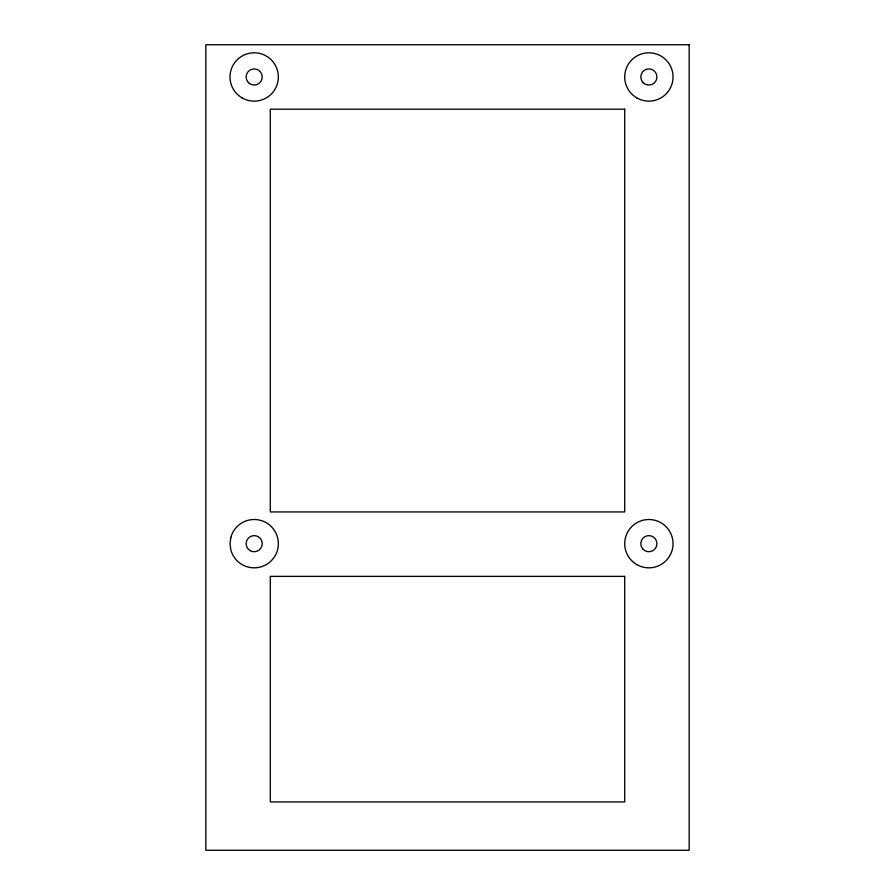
<?xml version="1.0" encoding="UTF-8"?>
<svg xmlns="http://www.w3.org/2000/svg" width="895" height="895" viewBox="0 0 895 895"><rect width="100%" height="100%" fill="white"/><g stroke="black" fill="none" stroke-linecap="round" stroke-linejoin="round"><path stroke-width="1.34" d="M230.843 537.414L230.015 543.668L230.843 549.922A24.165 24.165 0 0 0 268.041 563.47A24.165 24.165 0 0 0 268.041 523.877A24.165 24.165 0 0 0 230.843 537.414M689.15 44.75L205.85 44.75L205.85 850.25L689.15 850.25L689.15 44.75M624.71 109.19L270.29 109.19L270.29 511.94L624.71 511.94L624.71 109.19M624.71 576.38L270.29 576.38L270.29 801.92L624.71 801.92L624.71 576.38M636.793 564.6A24.165 24.165 0 0 0 673.04 543.668A24.165 24.165 0 0 0 636.793 522.747A24.165 24.165 0 0 0 636.793 564.6M636.793 97.902A24.165 24.165 0 0 0 673.04 76.97A24.165 24.165 0 0 0 636.793 56.038A24.165 24.165 0 0 0 636.793 97.902M242.097 97.902A24.165 24.165 0 0 0 278.345 76.97A24.165 24.165 0 0 0 242.097 56.038A24.165 24.165 0 0 0 242.097 97.902M248.486 82.664A8.055 8.055 0 0 0 261.955 79.051A8.055 8.055 0 0 0 252.099 69.195A8.055 8.055 0 0 0 248.486 82.664M643.181 82.664A8.055 8.055 0 0 0 656.65 79.051A8.055 8.055 0 0 0 646.794 69.195A8.055 8.055 0 0 0 643.181 82.664M643.181 549.362A8.055 8.055 0 0 0 656.65 545.76A8.055 8.055 0 0 0 646.794 535.892A8.055 8.055 0 0 0 643.181 549.362M250.152 550.649A8.055 8.055 0 0 0 262.235 543.668A8.055 8.055 0 0 0 250.152 536.698A8.055 8.055 0 0 0 250.152 550.649"/></g></svg>
